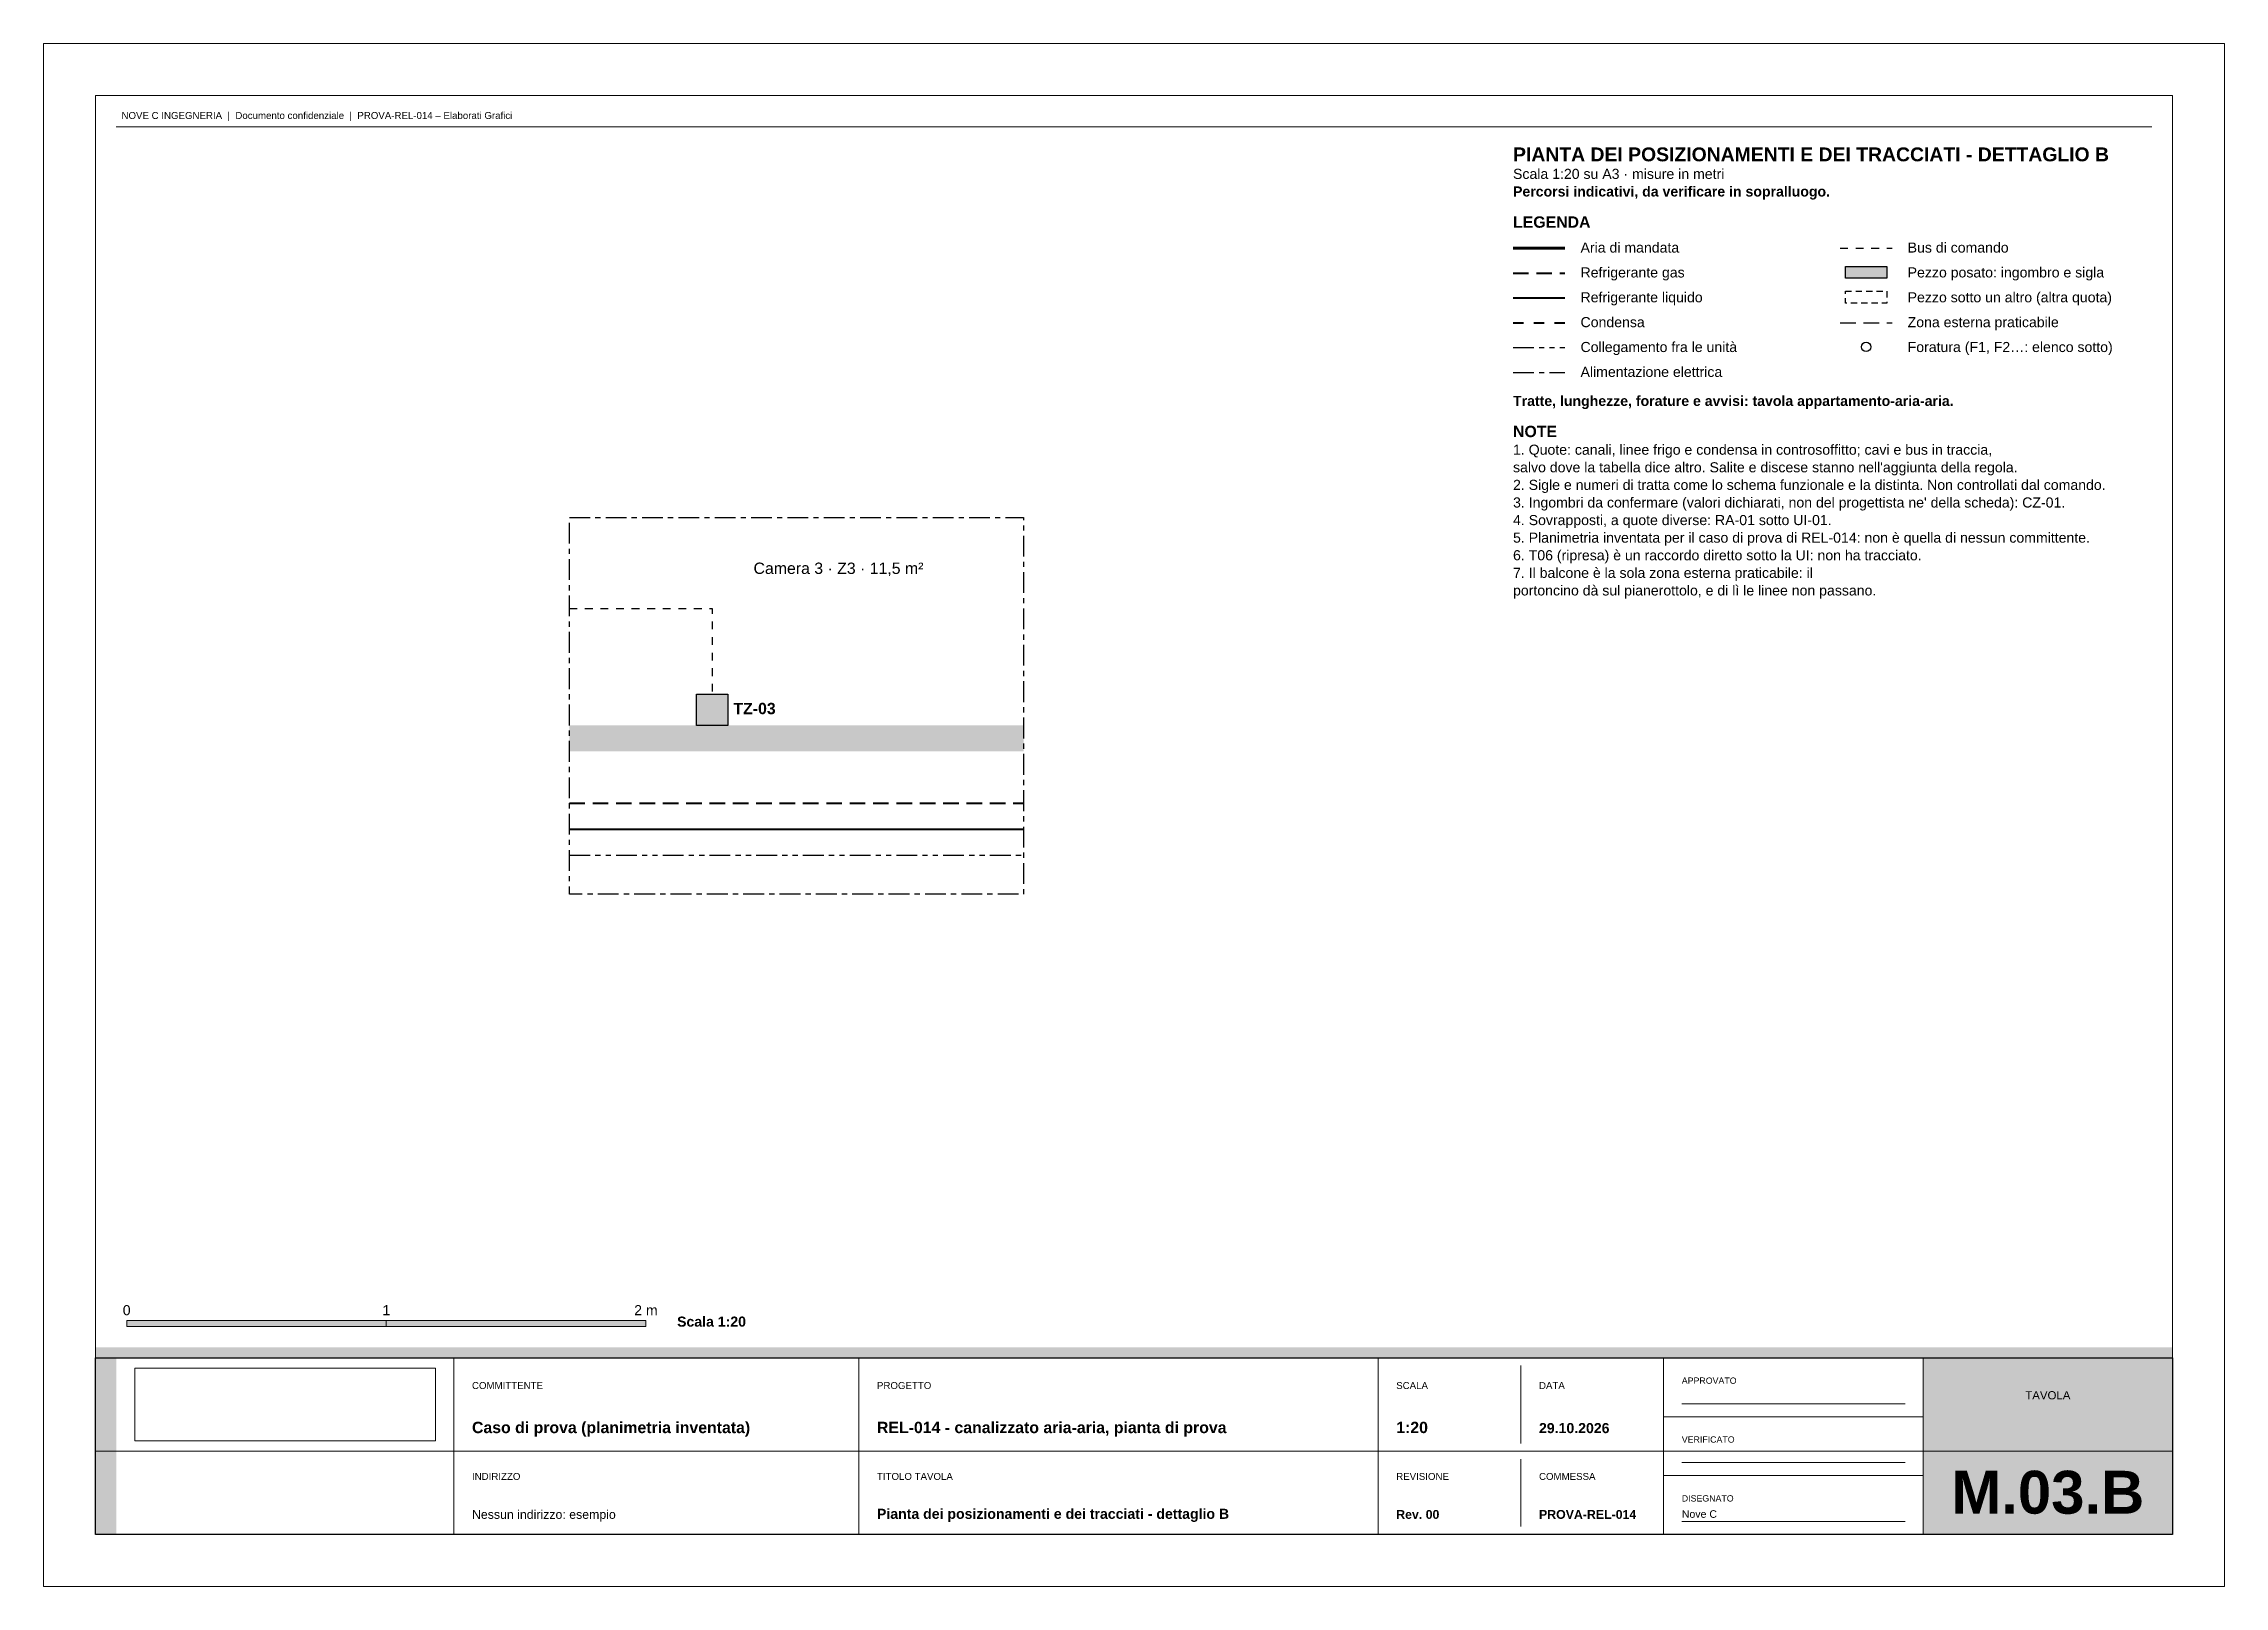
# Paper-space layout 'A3' of a CAD drawing. Header units: millimetres. Extents: x 0 to 420, y 0 to 297.
# The model-space entities are those that its viewports show. They can reach past a viewport. Long polylines and large blocks are cut down to what shows.
import ezdxf
from ezdxf.enums import TextEntityAlignment as Align

# ---------------------------------------------------------------- set-up
doc = ezdxf.new("R2010")
doc.units = ezdxf.units.MM
for name, pattern in [('NOVEC_TRATTO_1P2_0P8', [2, 1.2, -0.8]), ('NOVEC_TRATTO_1P5_1P5', [3, 1.5, -1.5]), ('NOVEC_TRATTO_2_2', [4, 2, -2]), ('NOVEC_TRATTO_3_1P5', [4.5, 3, -1.5]), ('NOVEC_TRATTO_4_1_1_1', [7, 4, -1, 1, -1]), ('NOVEC_TRATTO_4_1_1_1_1_1', [9, 4, -1, 1, -1, 1, -1])]:
    doc.linetypes.add(name, pattern=pattern)
for name, color, linetype, lineweight in [('A-AREA-IDEN', 7, 'Continuous', 18), ('A-DOOR', 7, 'Continuous', 18), ('A-WALL', 7, 'Continuous', 18), ('G-ANNO-SCAL', 7, 'Continuous', 18), ('G-ANNO-TTLB', 7, 'Continuous', 18), ('M-ANNO-IDEN', 7, 'Continuous', 18), ('M-ANNO-LEGN', 7, 'Continuous', 18), ('M-EQPM', 7, 'Continuous', 18)]:
    doc.layers.add(name, color=color, linetype=linetype, lineweight=lineweight)
for name, color, linetype, lineweight, true_color in [('E-CTRL-BUS', 160, 'NOVEC_TRATTO_1P5_1P5', 30, 0x2020e0), ('E-POWR-LINK', 230, 'NOVEC_TRATTO_4_1_1_1_1_1', 30, 0xe91e63), ('M-REFG-GASS', 205, 'NOVEC_TRATTO_3_1P5', 40, 0x6c3483), ('M-REFG-LIQD', 205, 'Continuous', 40, 0x6c3483)]:
    doc.layers.add(name, color=color, linetype=linetype, lineweight=lineweight, true_color=true_color)
doc.layers.add('G-ANNO-NPLT', color=7, linetype='Continuous', lineweight=18, plot=False)
doc.styles.add('NOVEC_ARIAL', font='arial.ttf')
doc.styles.add('NOVEC_ARIAL_GRASSETTO', font='arialbd.ttf')
picture_1 = doc.add_image_def('image1.jpg', size_in_pixel=(2961, 716))

msp = doc.modelspace()

# ---------------------------------------------------------------- hatches: boundary and pattern name
at = {"layer": 'A-WALL', "true_color": 0xb3b3b3}
h = msp.add_hatch(color=9, dxfattribs=at)
h.dxf.hatch_style = 1
h.paths.add_polyline_path([(101.25, 165.75), (188.75, 165.75), (188.75, 160.75), (101.25, 160.75)])
at = {"layer": 'G-ANNO-SCAL', "true_color": 0x000000}
h = msp.add_hatch(color=250, dxfattribs=at)
h.dxf.hatch_style = 1
h.paths.add_polyline_path([(16, 51.2), (66, 51.2), (66, 50), (16, 50)])
at = {"layer": 'G-ANNO-SCAL', "true_color": 0xffffff}
h = msp.add_hatch(color=255, dxfattribs=at)
h.dxf.hatch_style = 1
h.paths.add_polyline_path([(66, 51.2), (116, 51.2), (116, 50), (66, 50)])
at = {"layer": 'M-ANNO-LEGN', "true_color": 0xffffff}
h = msp.add_hatch(color=255, dxfattribs=at)
h.dxf.hatch_style = 1
h.paths.add_polyline_path([(347, 254.1033), (355, 254.1033), (355, 251.8456), (347, 251.8456)])
at = {"layer": 'M-EQPM', "true_color": 0xffffff}
h = msp.add_hatch(color=255, dxfattribs=at)
h.dxf.hatch_style = 1
h.paths.add_polyline_path([(125.75, 171.75), (131.75, 171.75), (131.75, 165.75), (125.75, 165.75)])

# ---------------------------------------------------------------- linework, layer by layer
at = {"layer": 'A-DOOR', "color": 251, "linetype": 'Continuous', "lineweight": 18, "true_color": 0x555555, "flags": 128}
msp.add_lwpolyline([(101.25, 145.75), (103.75, 145.75)], dxfattribs=at)
at = {"layer": 'E-CTRL-BUS', "color": 160, "linetype": 'NOVEC_TRATTO_1P5_1P5', "lineweight": 30, "true_color": 0x2020e0, "flags": 128}
msp.add_lwpolyline([(101.25, 188.25), (128.75, 188.25), (128.75, 171.75)], dxfattribs=at)
at = {"layer": 'E-POWR-LINK', "color": 230, "linetype": 'NOVEC_TRATTO_4_1_1_1_1_1', "lineweight": 30, "true_color": 0xe91e63, "flags": 128}
msp.add_lwpolyline([(101.25, 140.75), (188.75, 140.75)], dxfattribs=at)
at = {"layer": 'G-ANNO-SCAL', "color": 250, "linetype": 'Continuous', "lineweight": 18, "true_color": 0x000000, "flags": 128}
for points in [[(16, 51.2), (66, 51.2), (66, 50), (16, 50), (16, 51.2)], [(66, 51.2), (116, 51.2), (116, 50), (66, 50), (66, 51.2)]]:
    msp.add_lwpolyline(points, dxfattribs=at)
at = {"layer": 'M-ANNO-IDEN', "color": 250, "linetype": 'NOVEC_TRATTO_4_1_1_1', "lineweight": 25, "true_color": 0x000000, "flags": 128}
msp.add_lwpolyline([(101.25, 205.75), (188.75, 205.75), (188.75, 133.25), (101.25, 133.25), (101.25, 205.75)], dxfattribs=at)
at = {"layer": 'M-ANNO-LEGN', "color": 134, "linetype": 'Continuous', "lineweight": 70, "true_color": 0x148f77, "flags": 128}
msp.add_lwpolyline([(283, 257.62), (293, 257.62)], dxfattribs=at)
at = {"layer": 'M-ANNO-LEGN', "color": 160, "linetype": 'NOVEC_TRATTO_1P5_1P5', "lineweight": 30, "true_color": 0x2020e0, "flags": 128}
msp.add_lwpolyline([(346, 257.62), (356, 257.62)], dxfattribs=at)
at = {"layer": 'M-ANNO-LEGN', "color": 205, "linetype": 'NOVEC_TRATTO_3_1P5', "lineweight": 40, "true_color": 0x6c3483, "flags": 128}
msp.add_lwpolyline([(283, 252.8333), (293, 252.8333)], dxfattribs=at)
at = {"layer": 'M-ANNO-LEGN', "color": 138, "linetype": 'Continuous', "lineweight": 25, "true_color": 0x1b2631, "flags": 128}
msp.add_lwpolyline([(347, 254.1033), (355, 254.1033), (355, 251.8456), (347, 251.8456), (347, 254.1033)], dxfattribs=at)
at = {"layer": 'M-ANNO-LEGN', "color": 205, "linetype": 'Continuous', "lineweight": 40, "true_color": 0x6c3483, "flags": 128}
msp.add_lwpolyline([(283, 248.0467), (293, 248.0467)], dxfattribs=at)
at = {"layer": 'M-ANNO-LEGN', "color": 138, "linetype": 'NOVEC_TRATTO_1P2_0P8', "lineweight": 25, "true_color": 0x1b2631, "flags": 128}
msp.add_lwpolyline([(347, 249.3167), (355, 249.3167), (355, 247.0589), (347, 247.0589), (347, 249.3167)], dxfattribs=at)
at = {"layer": 'M-ANNO-LEGN', "color": 252, "linetype": 'NOVEC_TRATTO_2_2', "lineweight": 40, "true_color": 0x616a6b, "flags": 128}
msp.add_lwpolyline([(283, 243.26), (293, 243.26)], dxfattribs=at)
at = {"layer": 'M-ANNO-LEGN', "color": 65, "linetype": 'NOVEC_TRATTO_3_1P5', "lineweight": 25, "true_color": 0x6b8e23, "flags": 128}
msp.add_lwpolyline([(346, 243.26), (356, 243.26)], dxfattribs=at)
at = {"layer": 'M-ANNO-LEGN', "color": 230, "linetype": 'NOVEC_TRATTO_4_1_1_1_1_1', "lineweight": 30, "true_color": 0xe91e63, "flags": 128}
msp.add_lwpolyline([(283, 238.4733), (293, 238.4733)], dxfattribs=at)
at = {"layer": 'M-ANNO-LEGN', "color": 34, "linetype": 'NOVEC_TRATTO_4_1_1_1', "lineweight": 30, "true_color": 0x784212, "flags": 128}
msp.add_lwpolyline([(283, 233.6867), (293, 233.6867)], dxfattribs=at)
at = {"layer": 'M-ANNO-LEGN', "color": 250, "lineweight": 25, "true_color": 0x000000}
msp.add_circle((351, 238.6144), 0.9, dxfattribs=at)
at = {"layer": 'M-EQPM', "color": 138, "linetype": 'Continuous', "lineweight": 25, "true_color": 0x1b2631, "flags": 128}
msp.add_lwpolyline([(125.75, 171.75), (131.75, 171.75), (131.75, 165.75), (125.75, 165.75), (125.75, 171.75)], dxfattribs=at)
at = {"layer": 'M-REFG-GASS', "color": 205, "linetype": 'NOVEC_TRATTO_3_1P5', "lineweight": 40, "true_color": 0x6c3483, "flags": 128}
msp.add_lwpolyline([(101.25, 150.75), (188.75, 150.75)], dxfattribs=at)
at = {"layer": 'M-REFG-LIQD', "color": 205, "linetype": 'Continuous', "lineweight": 40, "true_color": 0x6c3483, "flags": 128}
msp.add_lwpolyline([(101.25, 145.75), (188.75, 145.75)], dxfattribs=at)

# ---------------------------------------------------------------- texts
at = {"layer": 'A-AREA-IDEN', "color": 159, "true_color": 0x1c2e4a, "style": 'NOVEC_ARIAL'}
msp.add_text('Camera 3 · Z3 · 11,5 m²', height=2.1844, dxfattribs=at).set_placement((136.724, 194.909))
at = {"layer": 'G-ANNO-SCAL', "color": 250, "true_color": 0x000000, "style": 'NOVEC_ARIAL'}
for s, p in [('0', (16, 52.2)), ('1', (66, 52.2)), ('2 m', (116, 52.2))]:
    msp.add_text(s, height=1.9417, dxfattribs=at).set_placement(p, align=Align.CENTER)
at = {"layer": 'G-ANNO-SCAL', "color": 250, "true_color": 0x000000, "style": 'NOVEC_ARIAL_GRASSETTO'}
msp.add_text('Scala 1:20', height=1.9417, dxfattribs=at).set_placement((122, 50))
at = {"layer": 'M-ANNO-IDEN', "color": 250, "true_color": 0x000000, "style": 'NOVEC_ARIAL_GRASSETTO'}
msp.add_text('TZ-03', height=2.1844, dxfattribs=at).set_placement((132.85, 167.909))
at = {"layer": 'M-ANNO-LEGN', "color": 250, "true_color": 0x000000}
for s, height, style, p in [('Scala 1:20 su A3 · misure in metri', 1.9417, 'NOVEC_ARIAL', (283, 270.9567)), ('PIANTA DEI POSIZIONAMENTI E DEI TRACCIATI - DETTAGLIO B', 2.6698, 'NOVEC_ARIAL_GRASSETTO', (283, 274.3433)), ('Percorsi indicativi, da verificare in sopralluogo.', 1.9417, 'NOVEC_ARIAL_GRASSETTO', (283, 267.57)), ('LEGENDA', 2.1844, 'NOVEC_ARIAL_GRASSETTO', (283, 261.56)), ('Aria di mandata', 1.9417, 'NOVEC_ARIAL', (296, 256.7733)), ('Bus di comando', 1.9417, 'NOVEC_ARIAL', (359, 256.7733)), ('Refrigerante gas', 1.9417, 'NOVEC_ARIAL', (296, 251.9867)), ('Pezzo posato: ingombro e sigla', 1.9417, 'NOVEC_ARIAL', (359, 251.9867)), ('Refrigerante liquido', 1.9417, 'NOVEC_ARIAL', (296, 247.2)), ('Pezzo sotto un altro (altra quota)', 1.9417, 'NOVEC_ARIAL', (359, 247.2)), ('Condensa', 1.9417, 'NOVEC_ARIAL', (296, 242.4133)), ('Zona esterna praticabile', 1.9417, 'NOVEC_ARIAL', (359, 242.4133)), ('Collegamento fra le unità', 1.9417, 'NOVEC_ARIAL', (296, 237.6267)), ('Foratura (F1, F2…: elenco sotto)', 1.9417, 'NOVEC_ARIAL', (359, 237.6267)), ('Alimentazione elettrica', 1.9417, 'NOVEC_ARIAL', (296, 232.84)), ('Tratte, lunghezze, forature e avvisi: tavola appartamento-aria-aria.', 1.9417, 'NOVEC_ARIAL_GRASSETTO', (283, 227.2533)), ('NOTE', 2.1844, 'NOVEC_ARIAL_GRASSETTO', (283, 221.2433)), ('1. Quote: canali, linee frigo e condensa in controsoffitto; cavi e bus in traccia,', 1.9417, 'NOVEC_ARIAL', (283, 217.8567)), ("salvo dove la tabella dice altro. Salite e discese stanno nell'aggiunta della regola.", 1.9417, 'NOVEC_ARIAL', (283, 214.47)), ('2. Sigle e numeri di tratta come lo schema funzionale e la distinta. Non controllati dal comando.', 1.9417, 'NOVEC_ARIAL', (283, 211.0833)), ('4. Sovrapposti, a quote diverse: RA-01 sotto UI-01.', 1.9417, 'NOVEC_ARIAL', (283, 204.31)), ("3. Ingombri da confermare (valori dichiarati, non del progettista ne' della scheda): CZ-01.", 1.9417, 'NOVEC_ARIAL', (283, 207.6967)), ('5. Planimetria inventata per il caso di prova di REL-014: non è quella di nessun committente.', 1.9417, 'NOVEC_ARIAL', (283, 200.9233)), ('6. T06 (ripresa) è un raccordo diretto sotto la UI: non ha tracciato.', 1.9417, 'NOVEC_ARIAL', (283, 197.5367)), ('7. Il balcone è la sola zona esterna praticabile: il', 1.9417, 'NOVEC_ARIAL', (283, 194.15)), ('portoncino dà sul pianerottolo, e di lì le linee non passano.', 1.9417, 'NOVEC_ARIAL', (283, 190.7633))]:
    msp.add_text(s, height=height, dxfattribs=dict(at, style=style)).set_placement(p)

psp = doc.layouts.new('A3')

# ---------------------------------------------------------------- hatches: boundary and pattern name
at = {"layer": 'G-ANNO-TTLB', "true_color": 0x2abfbf}
h = psp.add_hatch(color=133, dxfattribs=at)
h.dxf.hatch_style = 1
h.paths.add_polyline_path([(10, 46), (410, 46), (410, 44), (10, 44)])
at = {"layer": 'G-ANNO-TTLB', "true_color": 0x1c2e4a}
h = psp.add_hatch(color=159, dxfattribs=at)
h.dxf.hatch_style = 1
h.paths.add_polyline_path([(10, 44), (14, 44), (14, 10), (10, 10)])
at = {"layer": 'G-ANNO-TTLB', "true_color": 0x2abfbf}
h = psp.add_hatch(color=133, dxfattribs=at)
h.dxf.hatch_style = 1
h.paths.add_polyline_path([(362, 46), (410, 46), (410, 44), (362, 44)])
at = {"layer": 'G-ANNO-TTLB', "true_color": 0x1c2e4a}
h = psp.add_hatch(color=159, dxfattribs=at)
h.dxf.hatch_style = 1
h.paths.add_polyline_path([(362, 44), (410, 44), (410, 10), (362, 10)])

# ---------------------------------------------------------------- linework, layer by layer
at = {"layer": 'G-ANNO-TTLB', "color": 254, "lineweight": 9, "true_color": 0xe0e0e0}
for p, q in [((14, 281), (406, 281)), ((79, 10), (79, 44)), ((284.5, 27.5), (284.5, 42.5)), ((315.5, 35.167), (358.5, 35.167)), ((312, 32.667), (362, 32.667)), ((284.5, 11.5), (284.5, 24.5)), ((312, 21.333), (362, 21.333)), ((315.5, 23.833), (358.5, 23.833)), ((315.5, 12.5), (358.5, 12.5))]:
    psp.add_line(p, q, dxfattribs=at)
at = {"layer": 'G-ANNO-TTLB', "color": 159, "lineweight": 15, "true_color": 0x1c2e4a}
for p, q in [((79, 10), (79, 44)), ((157, 10), (157, 44)), ((257, 10), (257, 44)), ((312, 10), (312, 44)), ((362, 10), (362, 44))]:
    psp.add_line(p, q, dxfattribs=at)
at = {"layer": 'G-ANNO-TTLB', "color": 254, "lineweight": 15, "true_color": 0xe0e0e0}
psp.add_line((10, 26), (410, 26), dxfattribs=at)
at = {"layer": 'G-ANNO-TTLB', "color": 159, "lineweight": 18, "true_color": 0x1c2e4a}
psp.add_lwpolyline([(10, 287), (410, 287), (410, 10), (10, 10)], close=True, dxfattribs=at)
at = {"layer": 'G-ANNO-TTLB', "color": 159, "lineweight": 30, "true_color": 0x1c2e4a}
psp.add_lwpolyline([(10, 44), (410, 44), (410, 10), (10, 10)], close=True, dxfattribs=at)

# ---------------------------------------------------------------- texts
at = {"layer": 'G-ANNO-TTLB', "color": 253, "true_color": 0x999999, "style": 'NOVEC_ARIAL'}
for s, height, p in [('NOVE C INGEGNERIA  |  Documento confidenziale  |  PROVA-REL-014 – Elaborati Grafici', 1.3349, (15, 282.5)), ('COMMITTENTE', 1.3349, (82.5, 38)), ('PROGETTO', 1.3349, (160.5, 38)), ('SCALA', 1.3349, (260.5, 38)), ('DATA', 1.3349, (288, 38)), ('APPROVATO', 1.2136, (315.5, 39)), ('VERIFICATO', 1.2136, (315.5, 27.667)), ('INDIRIZZO', 1.3349, (82.5, 20.5)), ('TITOLO TAVOLA', 1.3349, (160.5, 20.5)), ('REVISIONE', 1.3349, (260.5, 20.5)), ('COMMESSA', 1.3349, (288, 20.5)), ('DISEGNATO', 1.2136, (315.5, 16.333))]:
    psp.add_text(s, height=height, dxfattribs=at).set_placement(p)
at = {"layer": 'G-ANNO-TTLB', "color": 255, "true_color": 0xffffff, "transparency": 33554559, "style": 'NOVEC_ARIAL'}
psp.add_text('TAVOLA', height=1.5777, dxfattribs=at).set_placement((386, 36), align=Align.CENTER)
at = {"layer": 'G-ANNO-TTLB', "color": 59, "true_color": 0x2d2d2d}
for s, height, style, p in [('Caso di prova (planimetria inventata)', 2.1844, 'NOVEC_ARIAL_GRASSETTO', (82.5, 29.5)), ('REL-014 - canalizzato aria-aria, pianta di prova', 2.1844, 'NOVEC_ARIAL_GRASSETTO', (160.5, 29.5)), ('1:20', 2.1844, 'NOVEC_ARIAL_GRASSETTO', (260.5, 29.5)), ('29.10.2026', 1.9417, 'NOVEC_ARIAL_GRASSETTO', (288, 29.5)), ('Nessun indirizzo: esempio', 1.6989, 'NOVEC_ARIAL', (82.5, 13)), ('Pianta dei posizionamenti e dei tracciati - dettaglio B', 1.9417, 'NOVEC_ARIAL_GRASSETTO', (160.5, 13)), ('Rev. 00', 1.6989, 'NOVEC_ARIAL_GRASSETTO', (260.5, 13)), ('PROVA-REL-014', 1.6989, 'NOVEC_ARIAL_GRASSETTO', (288, 13)), ('Nove C', 1.4563, 'NOVEC_ARIAL', (315.5, 13.2))]:
    psp.add_text(s, height=height, dxfattribs=dict(at, style=style)).set_placement(p)
at = {"layer": 'G-ANNO-TTLB', "color": 255, "true_color": 0xffffff, "style": 'NOVEC_ARIAL_GRASSETTO'}
psp.add_text('M.03.B', height=8.2521, dxfattribs=at).set_placement((386, 14), align=Align.CENTER)

# ---------------------------------------------------------------- pictures from other files: only their frames are drawn
at = {"layer": 'G-ANNO-TTLB'}
image = psp.add_image(picture_1, insert=(17.552, 28), size_in_units=(57.896, 14), dxfattribs=at)

# ---------------------------------------------------------------- viewports
at = {"layer": 'G-ANNO-NPLT'}
psp.add_viewport(center=(210, 148.5), size=(420, 297), view_center_point=(210, 148.5), view_height=297, dxfattribs=at)

doc.saveas('drawing.dxf')
